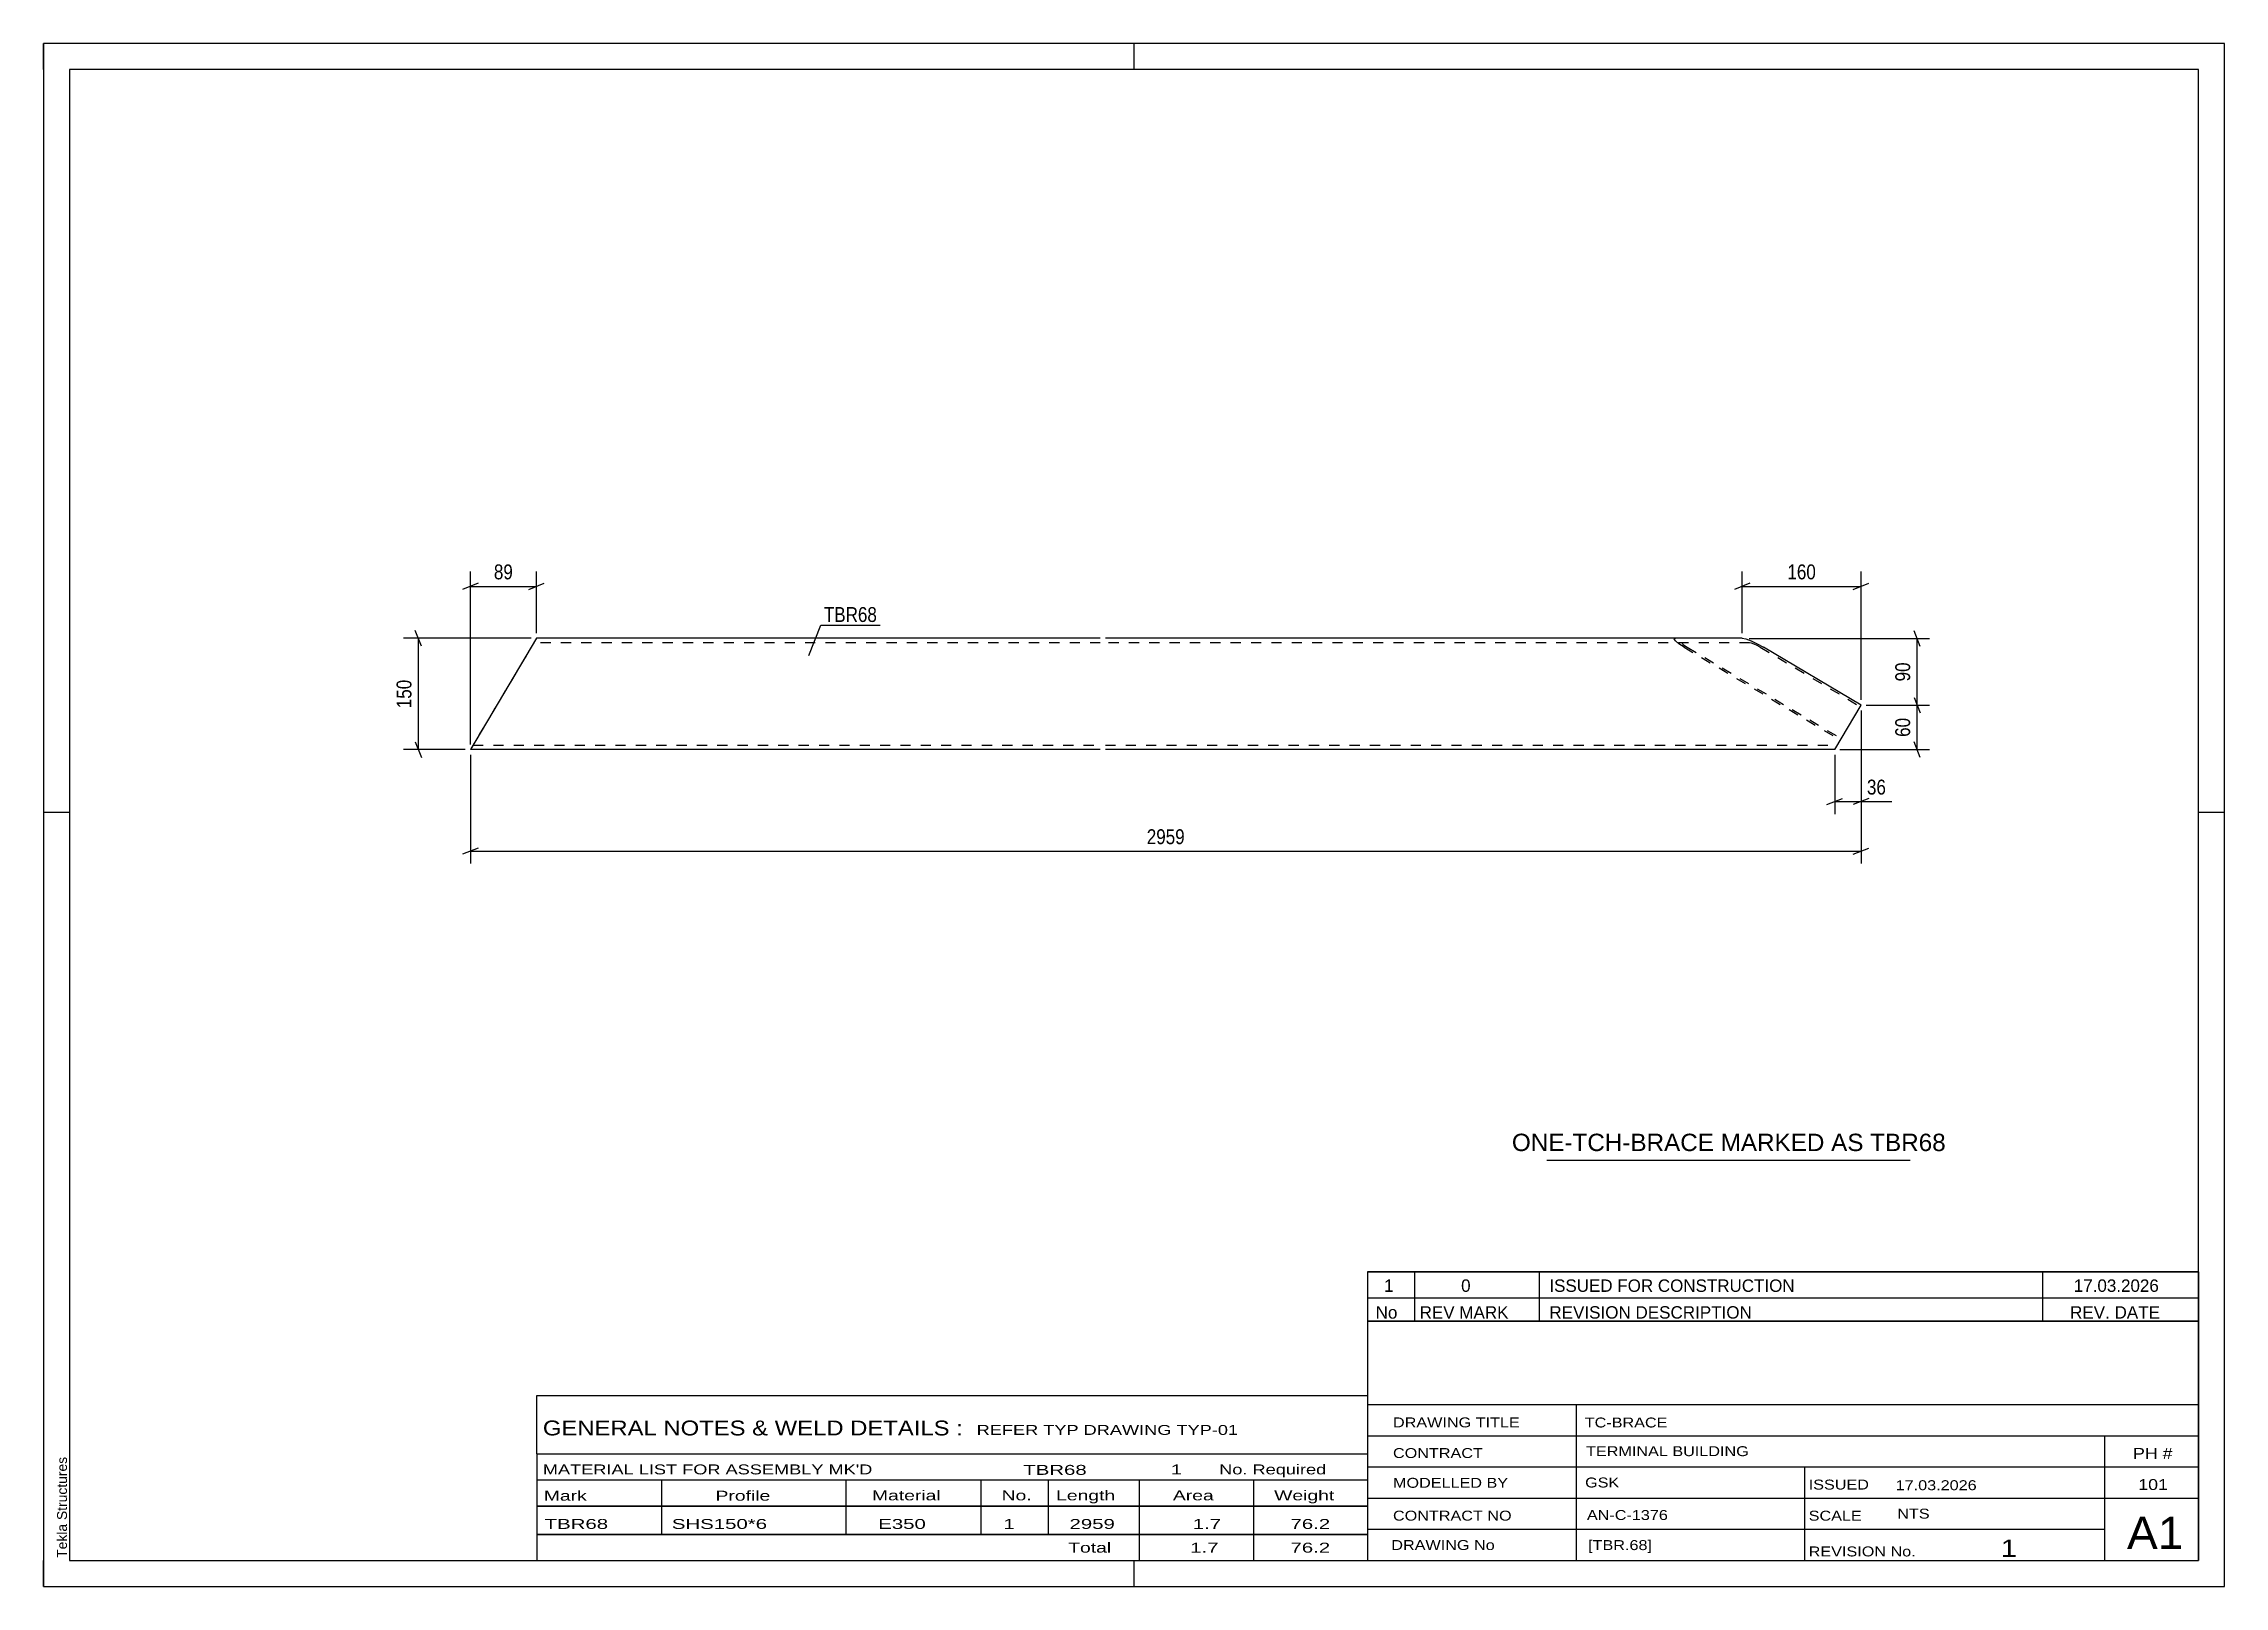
# Model space of a CAD drawing. Header units: millimetres. Extents: x 0 to 420, y 0 to 297.
import ezdxf

# ---------------------------------------------------------------- set-up
doc = ezdxf.new("R2010")
doc.units = ezdxf.units.MM
doc.linetypes.add('DXK_LINE_DOT2', pattern=[3.9198, 1.9599, -1.9599])
doc.styles.add('Arial', font='ARIAL.TTF', dxfattribs={"height": 0.2})
doc.styles.add('Arial Narrow', font='ARIALN.TTF', dxfattribs={"height": 0.2})

# ---------------------------------------------------------------- blocks, each defined once
blk = doc.blocks.new('Unknown-580637631-1162')
at = {"color": 5, "linetype": 'Continuous'}
for p, q in [((420, 297), (0, 297)), ((0, 297), (0, 0)), ((0, 292), (0, 297)), ((210, 292), (210, 297)), ((420, 0), (420, 297)), ((415, 292), (5, 292)), ((5, 292), (5, 5)), ((415, 5), (415, 292)), ((5, 149), (0, 149)), ((420, 149), (415, 149)), ((0, 0), (0, 5)), ((5, 5), (415, 5)), ((210, 0), (210, 5)), ((0, 0), (420, 0))]:
    blk.add_line(p, q, dxfattribs=at)
at = {"color": 174, "linetype": 'Continuous', "style": 'Arial'}
blk.add_text('Tekla Structures', height=1.9102, rotation=90, dxfattribs=at).set_placement((4.5, 5.5))
blk = doc.blocks.new('Part-580637631-2491 - 2485')
at = {"color": 2, "linetype": 'Continuous'}
for p, q in [((94.92, 182.52), (82.19, 161.09)), ((94.92, 182.52), (94.92, 182.52)), ((203.49, 182.52), (94.92, 182.52)), ((327.12, 182.52), (204.49, 182.52)), ((327.12, 182.52), (327.81, 182.39)), ((327.81, 182.39), (328.83, 182.02)), ((328.83, 182.02), (330.04, 181.46)), ((330.04, 181.46), (331.23, 180.81)), ((350.03, 169.64), (331.23, 180.81)), ((344.96, 161.09), (350.03, 169.64)), ((82.19, 161.09), (82.19, 161.09)), ((203.49, 161.09), (82.19, 161.09)), ((344.96, 161.09), (204.49, 161.09)), ((344.96, 161.09), (344.96, 161.09))]:
    blk.add_line(p, q, dxfattribs=at)
at = {"color": 7, "linetype": 'DXK_LINE_DOT2'}
for p, q in [((94.92, 182.52), (82.19, 161.09)), ((94.41, 181.66), (94.41, 181.66)), ((203.49, 181.66), (94.41, 181.66)), ((328.57, 181.66), (204.49, 181.66)), ((314.03, 182.39), (314.28, 182.52)), ((314.26, 182.02), (314.03, 182.39)), ((314.93, 181.46), (314.26, 182.02)), ((315.94, 180.81), (314.93, 181.46)), ((315.6, 181.6), (315.72, 181.66)), ((315.68, 181.46), (315.6, 181.6)), ((315.71, 181.41), (315.68, 181.46)), ((315.71, 181.41), (316.05, 181.13)), ((315.94, 180.81), (346.05, 162.93)), ((316.05, 181.13), (316.56, 180.81)), ((316.56, 180.81), (346.21, 163.2)), ((328.91, 181.6), (328.57, 181.66)), ((329.42, 181.41), (328.91, 181.6)), ((330.02, 181.13), (329.42, 181.41)), ((330.62, 180.81), (330.02, 181.13)), ((330.62, 180.81), (349.88, 169.37)), ((82.7, 161.95), (82.7, 161.95)), ((82.7, 161.95), (203.49, 161.95)), ((204.49, 161.95), (345.47, 161.95)), ((344.96, 161.09), (346.21, 163.2)), ((344.96, 161.09), (344.96, 161.09)), ((345.47, 161.95), (345.47, 161.95))]:
    blk.add_line(p, q, dxfattribs=at)
blk = doc.blocks.new('StraightDimension-580637631-2613 - 2485')
at = {"color": 7, "linetype": 'Continuous'}
for p, q in [((93.92, 182.52), (69.34, 182.52)), ((72.79, 181.02), (71.59, 184.02)), ((72.19, 161.09), (72.19, 182.52)), ((81.19, 161.09), (69.34, 161.09)), ((71.59, 162.59), (72.79, 159.59))]:
    blk.add_line(p, q, dxfattribs=at)
at = {"color": 0}
blk.add_wipeout([(71.44, 175.15), (67.24, 175.15), (67.24, 168.46), (71.44, 168.46)], dxfattribs=at)
at = {"color": 3, "style": 'Arial Narrow'}
blk.add_text('150', height=2.863, rotation=90.0002, dxfattribs=at).set_placement((70.84, 169.06))
blk = doc.blocks.new('StraightDimension-580637631-2623 - 2485')
at = {"color": 7, "linetype": 'Continuous'}
for p, q in [((82.19, 162.09), (82.19, 195.37)), ((94.92, 183.52), (94.92, 195.37)), ((83.69, 193.12), (80.69, 191.92)), ((82.19, 192.52), (94.92, 192.52)), ((93.42, 191.92), (96.42, 193.12))]:
    blk.add_line(p, q, dxfattribs=at)
at = {"color": 0}
blk.add_wipeout([(90.98, 193.27), (90.98, 197.47), (86.12, 197.47), (86.12, 193.27)], dxfattribs=at)
at = {"color": 3, "style": 'Arial Narrow'}
blk.add_text('89', height=2.863, dxfattribs=at).set_placement((86.72, 193.87))
blk = doc.blocks.new('StraightDimension-580637631-2635 - 2485')
at = {"color": 7, "linetype": 'Continuous'}
for p, q in [((350.03, 168.64), (350.03, 139.14)), ((82.19, 160.09), (82.19, 139.14)), ((83.69, 142.14), (80.69, 140.94)), ((82.19, 141.54), (350.03, 141.54)), ((348.53, 140.94), (351.53, 142.14))]:
    blk.add_line(p, q, dxfattribs=at)
at = {"color": 0}
blk.add_wipeout([(220.37, 142.29), (220.37, 146.49), (211.86, 146.49), (211.86, 142.29)], dxfattribs=at)
at = {"color": 3, "style": 'Arial Narrow'}
blk.add_text('2959', height=2.863, dxfattribs=at).set_placement((212.46, 142.89))
blk = doc.blocks.new('StraightDimension-580637631-2627 - 2485')
at = {"color": 7, "linetype": 'Continuous'}
for p, q in [((350.03, 168.64), (350.03, 148.69)), ((344.96, 160.09), (344.96, 148.69)), ((343.46, 150.49), (346.46, 151.69)), ((351.53, 151.69), (348.53, 150.49)), ((344.96, 151.09), (350.03, 151.09))]:
    blk.add_line(p, q, dxfattribs=at)
at = {"color": 0}
blk.add_wipeout([(355.42, 151.84), (355.42, 156.04), (350.56, 156.04), (350.56, 151.84)], dxfattribs=at)
at = {"color": 7, "linetype": 'Continuous'}
blk.add_line((350.03, 151.09), (355.94, 151.09), dxfattribs=at)
blk.add_line((350.03, 151.09), (355.94, 151.09), dxfattribs=at)
at = {"color": 3, "style": 'Arial Narrow'}
blk.add_text('36', height=2.863, dxfattribs=at).set_placement((351.16, 152.44))
blk = doc.blocks.new('StraightDimension-580637631-2960 - 2485')
at = {"color": 7, "linetype": 'Continuous'}
for p, q in [((327.12, 183.52), (327.12, 195.37)), ((350.03, 170.64), (350.03, 195.37)), ((328.62, 193.12), (325.62, 191.92)), ((327.12, 192.52), (350.03, 192.52)), ((348.53, 191.92), (351.53, 193.12))]:
    blk.add_line(p, q, dxfattribs=at)
at = {"color": 0}
blk.add_wipeout([(341.92, 193.27), (341.92, 197.47), (335.24, 197.47), (335.24, 193.27)], dxfattribs=at)
at = {"color": 3, "style": 'Arial Narrow'}
blk.add_text('160', height=2.863, dxfattribs=at).set_placement((335.84, 193.87))
blk = doc.blocks.new('StraightDimension-580637631-2996 - 2485')
at = {"color": 7, "linetype": 'Continuous'}
for p, q in [((328.47, 182.45), (363.23, 182.45)), ((361.43, 180.95), (360.23, 183.95)), ((360.83, 169.64), (360.83, 182.45)), ((351.03, 169.64), (363.23, 169.64)), ((360.23, 171.14), (361.43, 168.14))]:
    blk.add_line(p, q, dxfattribs=at)
at = {"color": 0}
blk.add_wipeout([(360.08, 178.48), (355.88, 178.48), (355.88, 173.62), (360.08, 173.62)], dxfattribs=at)
at = {"color": 3, "style": 'Arial Narrow'}
blk.add_text('90', height=2.863, rotation=90.0002, dxfattribs=at).set_placement((359.48, 174.22))
blk = doc.blocks.new('StraightDimension-580637631-2997 - 2485')
at = {"color": 7, "linetype": 'Continuous'}
for p, q in [((351.03, 169.64), (363.23, 169.64)), ((360.23, 171.14), (361.43, 168.14)), ((360.83, 161.09), (360.83, 169.64)), ((345.96, 161.09), (363.23, 161.09)), ((361.43, 159.59), (360.23, 162.59))]:
    blk.add_line(p, q, dxfattribs=at)
at = {"color": 0}
blk.add_wipeout([(360.08, 167.79), (355.88, 167.79), (355.88, 162.94), (360.08, 162.94)], dxfattribs=at)
at = {"color": 3, "style": 'Arial Narrow'}
blk.add_text('60', height=2.863, rotation=90.0002, dxfattribs=at).set_placement((359.48, 163.54))
blk = doc.blocks.new('Unknown-580637631-3068')
at = {"color": 7, "linetype": 'Continuous'}
for p, q in [((255, 51.05), (255, 5)), ((255, 51.05), (415, 51.05)), ((415, 51), (415, 5)), ((255, 35), (415, 35)), ((295.14, 35), (295.14, 5)), ((255, 29), (415, 29)), ((397, 5.05), (397, 29.05)), ((255, 23), (415, 23)), ((339.14, 23), (339.14, 5)), ((255, 17), (415, 17)), ((255, 11), (397, 11)), ((255, 5), (415, 5))]:
    blk.add_line(p, q, dxfattribs=at)
at = {"color": 7, "style": 'Arial Narrow'}
for s, height, width, p in [('DRAWING TITLE', 1.9089, 1.425378, (259.88, 30.61)), ('TC-BRACE', 1.909, 1.425378, (296.81, 30.59)), ('CONTRACT', 1.909, 1.425378, (259.88, 24.71)), ('TERMINAL BUILDING', 1.9089, 1.425378, (297.06, 25.07)), ('MODELLED BY', 1.9089, 1.425378, (259.88, 18.98)), ('GSK', 1.909, 1.425378, (296.88, 19.04)), ('ISSUED', 1.909, 1.425378, (339.94, 18.64)), ('17.03.2026', 1.909, 1.425378, (356.69, 18.52)), ('CONTRACT NO', 1.9089, 1.425378, (259.88, 12.66)), ('AN-C-1376', 1.909, 1.425378, (297.23, 12.78)), ('SCALE', 1.909, 1.425378, (339.94, 12.65)), ('A1', 6.204, 1.25, (401.24, 7.2)), ('DRAWING No', 1.909, 1.425378, (259.56, 7)), ('[TBR.68]', 1.909, 1.425378, (297.46, 6.99)), ('1', 3.34, 1.5, (376.91, 5.68)), ('REVISION No.', 1.9089, 1.425378, (339.94, 5.77))]:
    blk.add_text(s, height=height, dxfattribs=dict(at, width=width)).set_placement(p)
at = {"color": 7, "linetype": 'Continuous', "style": 'Arial Narrow'}
for s, height, width, p in [('PH #', 2.1, 1.42538, (402.4, 24.55)), ('101', 2.1, 1.42538, (403.41, 18.55)), ('NTS', 1.909, 1.425378, (357, 13.05))]:
    blk.add_text(s, height=height, dxfattribs=dict(at, width=width)).set_placement(p)
blk = doc.blocks.new('Unknown-580637631-3069')
at = {"color": 7, "linetype": 'Continuous'}
for p, q in [((255, 60.55), (415, 60.55)), ((415, 60.55), (255, 60.55)), ((255, 60.55), (255, 55.55)), ((264, 60.55), (264, 55.55)), ((288, 60.55), (288, 55.55)), ((385, 60.55), (385, 55.55)), ((415, 60.55), (415, 55.55)), ((255, 55.55), (415, 55.55)), ((255, 55.55), (255, 51.05)), ((255, 55.55), (415, 55.55)), ((264, 55.55), (264, 51.05)), ((288, 55.55), (288, 51.05)), ((385, 55.55), (385, 51.05)), ((415, 55.55), (415, 51.05)), ((415, 51.05), (255, 51.05))]:
    blk.add_line(p, q, dxfattribs=at)
at = {"color": 7, "linetype": 'Continuous', "style": 'Arial Narrow'}
for s, height, width, p in [('1', 2.39, 1.196471, (258.16, 56.7)), ('0', 2.39, 1.196471, (273, 56.7)), ('ISSUED FOR CONSTRUCTION', 2.3861, 1.196471, (290, 56.7)), ('17.03.2026', 2.386, 1.196471, (391, 56.7)), ('No', 2.386, 1.2, (256.54, 51.55)), ('REV MARK', 2.386, 1.2, (265, 51.55)), ('REVISION DESCRIPTION', 2.3861, 1.2, (290, 51.55)), ('REV. DATE', 2.386, 1.2, (390.28, 51.55))]:
    blk.add_text(s, height=height, dxfattribs=dict(at, width=width)).set_placement(p)
blk = doc.blocks.new('Unknown-580637631-3070')
at = {"color": 7, "linetype": 'Continuous'}
for p, q in [((95, 36.75), (255, 36.75)), ((95, 25.5), (95, 36.75)), ((255, 36.75), (255, 25.5)), ((95, 25.5), (255, 25.5)), ((95, 25.5), (95, 20.5)), ((255, 25.5), (255, 20.5)), ((95, 20.5), (255, 20.5)), ((95, 20.5), (95, 15.5)), ((119, 20.5), (119, 15.5)), ((154.5, 20.5), (154.5, 15.5)), ((180.5, 20.5), (180.5, 15.5)), ((193.5, 20.5), (193.5, 15.5)), ((211, 20.5), (211, 15.5)), ((233, 20.5), (233, 15.5)), ((255, 20.5), (255, 15.5)), ((95, 15.5), (255, 15.5)), ((95, 15.45), (95, 10.05)), ((95, 15.45), (255, 15.45)), ((119, 15.5), (119, 10)), ((154.5, 15.5), (154.5, 10)), ((180.5, 15.5), (180.5, 10)), ((193.5, 15.5), (193.5, 10)), ((211, 15.5), (211, 10)), ((233, 15.5), (233, 10)), ((255, 15.45), (255, 10.05)), ((95, 10.05), (255, 10.05)), ((95, 10), (255, 10)), ((95, 10), (95, 5)), ((211, 10), (211, 5)), ((233, 10), (233, 5)), ((255, 10), (255, 5)), ((95, 5), (255, 5))]:
    blk.add_line(p, q, dxfattribs=at)
at = {"color": 7, "style": 'Arial Narrow'}
for s, height, width, p in [('GENERAL NOTES & WELD DETAILS :', 2.8633, 1.4, (96.15, 29.06)), ('REFER TYP DRAWING TYP-01', 1.9089, 1.6, (179.7, 29.16)), ("MATERIAL LIST FOR ASSEMBLY MK'D", 1.9089, 1.6, (96.15, 21.56)), ('TBR68', 1.909, 1.794707, (188.68, 21.47)), ('1', 1.91, 1.794707, (217.08, 21.56)), ('No. Required', 1.9089, 1.6, (226.41, 21.56)), ('Mark', 1.909, 1.7, (96.34, 16.5)), ('Profile', 1.909, 1.7, (129.41, 16.5)), ('Material', 1.909, 1.7, (159.54, 16.56)), ('No.', 1.909, 1.7, (184.5, 16.56)), ('Length', 1.909, 1.7, (195, 16.56)), ('Area', 1.909, 1.7, (217.5, 16.56)), ('Weight', 1.909, 1.7, (237, 16.56))]:
    blk.add_text(s, height=height, dxfattribs=dict(at, width=width)).set_placement(p)
at = {"color": 7, "linetype": 'Continuous', "style": 'Arial Narrow'}
for s, height, width, p in [('TBR68', 1.909, 1.794707, (96.5, 11.06)), ('SHS150*6', 1.909, 1.794707, (121, 11.06)), ('E350', 1.909, 1.794707, (160.74, 11.06)), ('1', 1.91, 1.794707, (184.86, 11.06)), ('2959', 1.909, 1.794707, (197.58, 11.06)), ('1.7', 1.909, 1.794707, (221.32, 11.06)), ('76.2', 1.909, 1.794707, (240.14, 11.06)), ('Total', 1.909, 1.7, (197.33, 6.5)), ('1.7', 1.909, 1.794707, (220.83, 6.5)), ('76.2', 1.909, 1.794707, (240.14, 6.5))]:
    blk.add_text(s, height=height, dxfattribs=dict(at, width=width)).set_placement(p)
blk = doc.blocks.new('Unknown-580637631-3071')
at = {"color": 7, "linetype": 'Continuous'}
blk.add_line((289.5, 82.05), (359.5, 82.05), dxfattribs=at)
at = {"color": 7, "style": 'Arial'}
blk.add_text('ONE-TCH-BRACE MARKED AS TBR68', height=3.3428, dxfattribs=at).set_placement((282.78, 83.8))
blk = doc.blocks.new('Mark-580637631-2520 - 2485')
at = {"color": 0}
blk.add_wipeout([(160.49, 185.66), (160.49, 188.66), (150.27, 188.66), (150.27, 185.66)], dxfattribs=at)
blk.add_wipeout([(160.49, 185.66), (160.49, 188.66), (150.27, 188.66), (150.27, 185.66)], dxfattribs=at)
at = {"color": 30, "linetype": 'Continuous'}
for p, q in [((147.37, 179.2), (149.67, 185.06)), ((149.67, 185.06), (161.09, 185.06))]:
    blk.add_line(p, q, dxfattribs=at)
at = {"color": 3, "style": 'Arial Narrow'}
blk.add_text('TBR68', height=2.863, dxfattribs=at).set_placement((150.27, 185.66))

msp = doc.modelspace()

# ---------------------------------------------------------------- block references
for name in ['Unknown-580637631-1162', 'Part-580637631-2491 - 2485', 'Unknown-580637631-3071', 'Unknown-580637631-3069', 'Unknown-580637631-3068', 'Unknown-580637631-3070']:
    msp.add_blockref(name, (0, 0))

# ---------------------------------------------------------------- next in the draw order: block references
for name in ['Mark-580637631-2520 - 2485', 'StraightDimension-580637631-2613 - 2485']:
    msp.add_blockref(name, (0, 0))

# ---------------------------------------------------------------- next in the draw order: block references
msp.add_blockref('StraightDimension-580637631-2623 - 2485', (0, 0))

# ---------------------------------------------------------------- next in the draw order: block references
msp.add_blockref('StraightDimension-580637631-2635 - 2485', (0, 0))

# ---------------------------------------------------------------- next in the draw order: block references
msp.add_blockref('StraightDimension-580637631-2627 - 2485', (0, 0))

# ---------------------------------------------------------------- next in the draw order: block references
msp.add_blockref('StraightDimension-580637631-2960 - 2485', (0, 0))

# ---------------------------------------------------------------- next in the draw order: block references
msp.add_blockref('StraightDimension-580637631-2996 - 2485', (0, 0))

# ---------------------------------------------------------------- next in the draw order: block references
msp.add_blockref('StraightDimension-580637631-2997 - 2485', (0, 0))

doc.saveas('drawing.dxf')
